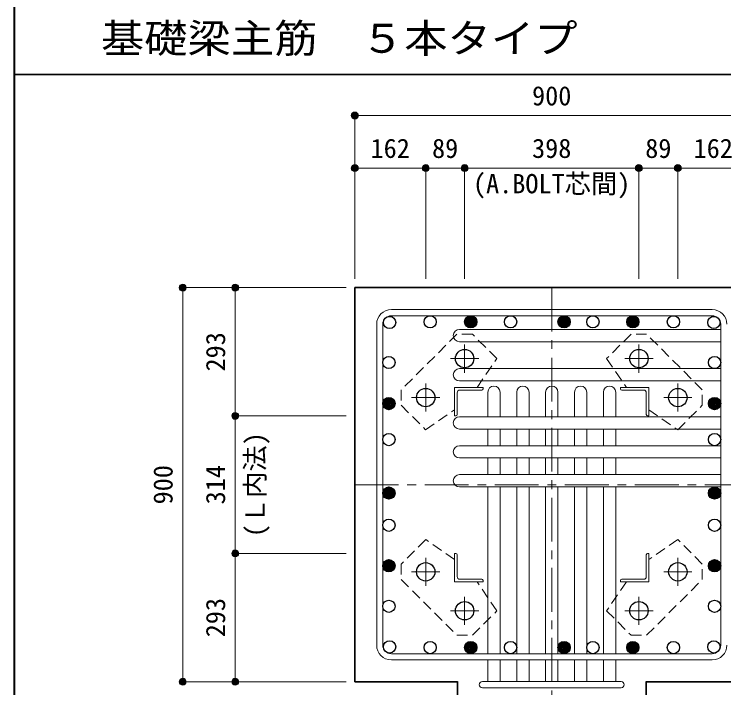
# Model space of a CAD drawing. Units: millimetres at full size, sheet at 1:20. Extents: x -3982 to 3969, y -2803 to 2801.
# Drawn here: x -3982 to -2361, y -1549 to -10 of the extents above; entities that cross this region are included whole.
import ezdxf
from ezdxf.enums import TextEntityAlignment as Align

# ---------------------------------------------------------------- set-up
doc = ezdxf.new("R2010")
doc.units = ezdxf.units.MM
doc.header["$LTSCALE"] = 20
doc.header["$PDMODE"] = 32
doc.header["$PDSIZE"] = 12
doc.linetypes.add('CHAIN1', pattern=[8, 5, -1, 1, -1])
doc.linetypes.add('DASHED1', pattern=[1.8, 1.2, -0.6])
for name, color, linetype, lineweight in [('6-1_躯体線', 2, 'Continuous', 35), ('6-2_A.Bolt_', 4, 'Continuous', 9), ('6-3_柱型主筋', 4, 'Continuous', 9), ('6-4_フープ', 7, 'Continuous', 18), ('6-5_梁主筋', 7, 'Continuous', 18), ('6-6_S.T.P.', 7, 'Continuous', 18), ('6-7_文字', 7, 'Continuous', 18), ('6-9', 4, 'DASHED1', 9), ('6-D_寸法', 4, 'Continuous', 9), ('F-0_枠', 6, 'Continuous', 40)]:
    doc.layers.add(name, color=color, linetype=linetype, lineweight=lineweight)
doc.styles.add('ＭＳ ゴシック', font='')
doc.styles.get('ＭＳ ゴシック').set_extended_font_data('MS Gothic')

msp = doc.modelspace()

# ---------------------------------------------------------------- linework, layer by layer
at = {"layer": '6-1_躯体線'}
for p, q in [((-3203.87, -1534.67), (-3203.87, -634.67)), ((-1903.87, -634.67), (-3203.87, -634.67)), ((-2969.37, -1534.67), (-3203.87, -1534.67)), ((-2969.37, -1934.4), (-2969.37, -1534.4)), ((-2538.37, -1934.4), (-2538.37, -1534.4)), ((-2303.87, -1534.67), (-2538.37, -1534.67))]:
    msp.add_line(p, q, dxfattribs=at)
at = {"layer": '6-2_A.Bolt_', "linetype": 'CHAIN1'}
for p, q in [((-2952.87, -828.87), (-2952.87, -764.37)), ((-2554.87, -828.87), (-2554.87, -764.37)), ((-2920.67, -796.67), (-2985.17, -796.67)), ((-2587.07, -796.67), (-2522.57, -796.67)), ((-3041.87, -917.87), (-3041.87, -853.37)), ((-2465.87, -917.87), (-2465.87, -853.37)), ((-3009.67, -885.67), (-3074.17, -885.67)), ((-2498.07, -885.67), (-2433.57, -885.67)), ((-3041.87, -1251.47), (-3041.87, -1315.97)), ((-2465.87, -1251.47), (-2465.87, -1315.97)), ((-3009.67, -1283.67), (-3074.17, -1283.67)), ((-2498.07, -1283.67), (-2433.57, -1283.67)), ((-2952.87, -1340.47), (-2952.87, -1404.97)), ((-2554.87, -1340.47), (-2554.87, -1404.97)), ((-2920.67, -1372.67), (-2985.17, -1372.67)), ((-2587.07, -1372.67), (-2522.57, -1372.67))]:
    msp.add_line(p, q, dxfattribs=at)
at = {"layer": '6-2_A.Bolt_'}
for p, q in [((-2975.87, -927.67), (-2975.87, -862.67)), ((-2910.87, -862.67), (-2975.87, -862.67)), ((-2969.87, -874.67), (-2969.87, -924.67)), ((-2963.87, -868.67), (-2913.87, -868.67)), ((-2910.87, -862.67), (-2910.87, -865.67)), ((-2596.87, -862.67), (-2596.87, -865.67)), ((-2596.87, -862.67), (-2531.87, -862.67)), ((-2543.87, -868.67), (-2593.87, -868.67)), ((-2537.87, -874.67), (-2537.87, -924.67)), ((-2531.87, -927.67), (-2531.87, -862.67)), ((-2975.87, -927.67), (-2972.87, -927.67)), ((-2531.87, -927.67), (-2534.87, -927.67)), ((-2975.87, -1241.67), (-2972.87, -1241.67)), ((-2975.87, -1241.67), (-2975.87, -1306.67)), ((-2969.87, -1294.67), (-2969.87, -1244.67)), ((-2537.87, -1294.67), (-2537.87, -1244.67)), ((-2531.87, -1241.67), (-2534.87, -1241.67)), ((-2531.87, -1241.67), (-2531.87, -1306.67)), ((-2910.87, -1306.67), (-2975.87, -1306.67)), ((-2963.87, -1300.67), (-2913.87, -1300.67)), ((-2910.87, -1306.67), (-2910.87, -1303.67)), ((-2596.87, -1306.67), (-2596.87, -1303.67)), ((-2596.87, -1306.67), (-2531.87, -1306.67)), ((-2543.87, -1300.67), (-2593.87, -1300.67))]:
    msp.add_line(p, q, dxfattribs=at)
at = {"layer": '6-2_A.Bolt_', "color": 3, "lineweight": 25}
for centre in [(-2952.87, -796.67), (-2554.87, -796.67), (-3041.87, -885.67), (-2465.87, -885.67), (-3041.87, -1283.67), (-2465.87, -1283.67), (-2952.87, -1372.67), (-2554.87, -1372.67)]:
    msp.add_circle(centre, 21, dxfattribs=at)
at = {"layer": '6-2_A.Bolt_'}
for centre, radius, start, end in [((-2963.87, -874.67), 6, 90, 180), ((-2913.87, -865.67), 3, 270, 0), ((-2593.87, -865.67), 3, 180, 270), ((-2543.87, -874.67), 6, 0, 90), ((-2972.87, -924.67), 3, 270, 0), ((-2534.87, -924.67), 3, 180, 270), ((-2972.87, -1244.67), 3, 0, 90), ((-2534.87, -1244.67), 3, 90, 180), ((-2963.87, -1294.67), 6, 180, 270), ((-2543.87, -1294.67), 6, 270, 0), ((-2913.87, -1303.67), 3, 0, 90), ((-2593.87, -1303.67), 3, 90, 180)]:
    msp.add_arc(centre, radius, start, end, dxfattribs=at)
at = {"layer": '6-3_柱型主筋', "color": 3, "lineweight": 25}
for centre in [(-3124.26, -714.28), (-3031.66, -712.67), (-2939.06, -712.67), (-2847.87, -712.67), (-2725.87, -712.67), (-2659.87, -712.67), (-2568.67, -712.67), (-2476.08, -712.67), (-2383.48, -714.28), (-3125.87, -805.67), (-2381.87, -805.67), (-3125.87, -899.48), (-2381.87, -899.48), (-3125.87, -981.67), (-2381.87, -981.67), (-3125.87, -1103.67), (-2381.87, -1103.67), (-3125.87, -1177.27), (-2381.87, -1177.27), (-3125.87, -1269.87), (-2381.87, -1269.87), (-3125.87, -1362.46), (-2381.87, -1362.46), (-3124.26, -1455.06), (-3031.66, -1456.67), (-2939.06, -1456.67), (-2847.87, -1456.67), (-2725.87, -1456.67), (-2659.87, -1456.67), (-2568.67, -1456.67), (-2476.08, -1456.67), (-2383.48, -1455.06)]:
    msp.add_circle(centre, 14, dxfattribs=at)
at = {"layer": '6-3_柱型主筋'}
for centre, radius in [((-2939.06, -712.67), 14), ((-2939.06, -712.67), 12.44), ((-2939.06, -712.67), 10.89), ((-2939.06, -712.67), 9.33), ((-2939.06, -712.67), 7.78), ((-2939.06, -712.67), 6.22), ((-2939.06, -712.67), 4.67), ((-2939.06, -712.67), 3.11), ((-2939.06, -712.67), 1.56), ((-2725.87, -712.67), 14), ((-2725.87, -712.67), 12.44), ((-2725.87, -712.67), 10.89), ((-2725.87, -712.67), 9.33), ((-2725.87, -712.67), 7.78), ((-2725.87, -712.67), 6.22), ((-2725.87, -712.67), 4.67), ((-2725.87, -712.67), 3.11), ((-2725.87, -712.67), 1.56), ((-2568.67, -712.67), 14), ((-2568.67, -712.67), 12.44), ((-2568.67, -712.67), 10.89), ((-2568.67, -712.67), 9.33), ((-2568.67, -712.67), 7.78), ((-2568.67, -712.67), 6.22), ((-2568.67, -712.67), 4.67), ((-2568.67, -712.67), 3.11), ((-2568.67, -712.67), 1.56), ((-3125.87, -899.48), 14), ((-3125.87, -899.48), 12.44), ((-3125.87, -899.48), 10.89), ((-3125.87, -899.48), 9.33), ((-2381.87, -899.48), 14), ((-2381.87, -899.48), 12.44), ((-2381.87, -899.48), 10.89), ((-2381.87, -899.48), 9.33), ((-3125.87, -899.48), 7.78), ((-3125.87, -899.48), 6.22), ((-3125.87, -899.48), 4.67), ((-3125.87, -899.48), 3.11), ((-3125.87, -899.48), 1.56), ((-2381.87, -899.48), 7.78), ((-2381.87, -899.48), 6.22), ((-2381.87, -899.48), 4.67), ((-2381.87, -899.48), 3.11), ((-2381.87, -899.48), 1.56), ((-3125.87, -1103.67), 14), ((-3125.87, -1103.67), 12.44), ((-3125.87, -1103.67), 10.89), ((-3125.87, -1103.67), 9.33), ((-3125.87, -1103.67), 7.78), ((-3125.87, -1103.67), 6.22), ((-3125.87, -1103.67), 4.67), ((-3125.87, -1103.67), 3.11), ((-3125.87, -1103.67), 1.56), ((-2381.87, -1103.67), 14), ((-2381.87, -1103.67), 12.44), ((-2381.87, -1103.67), 10.89), ((-2381.87, -1103.67), 9.33), ((-2381.87, -1103.67), 7.78), ((-2381.87, -1103.67), 6.22), ((-2381.87, -1103.67), 4.67), ((-2381.87, -1103.67), 3.11), ((-2381.87, -1103.67), 1.56), ((-3125.87, -1269.87), 14), ((-3125.87, -1269.87), 12.44), ((-3125.87, -1269.87), 10.89), ((-3125.87, -1269.87), 9.33), ((-3125.87, -1269.87), 7.78), ((-3125.87, -1269.87), 6.22), ((-2381.87, -1269.87), 14), ((-2381.87, -1269.87), 12.44), ((-2381.87, -1269.87), 10.89), ((-2381.87, -1269.87), 9.33), ((-2381.87, -1269.87), 7.78), ((-2381.87, -1269.87), 6.22), ((-3125.87, -1269.87), 4.67), ((-3125.87, -1269.87), 3.11), ((-3125.87, -1269.87), 1.56), ((-2381.87, -1269.87), 4.67), ((-2381.87, -1269.87), 3.11), ((-2381.87, -1269.87), 1.56), ((-2939.06, -1456.67), 14), ((-2725.87, -1456.67), 14), ((-2568.67, -1456.67), 14), ((-2939.06, -1456.67), 12.44), ((-2939.06, -1456.67), 10.89), ((-2939.06, -1456.67), 9.33), ((-2939.06, -1456.67), 7.78), ((-2939.06, -1456.67), 6.22), ((-2939.06, -1456.67), 4.67), ((-2939.06, -1456.67), 3.11), ((-2939.06, -1456.67), 1.56), ((-2725.87, -1456.67), 12.44), ((-2725.87, -1456.67), 10.89), ((-2725.87, -1456.67), 9.33), ((-2725.87, -1456.67), 7.78), ((-2725.87, -1456.67), 6.22), ((-2725.87, -1456.67), 4.67), ((-2725.87, -1456.67), 3.11), ((-2725.87, -1456.67), 1.56), ((-2568.67, -1456.67), 12.44), ((-2568.67, -1456.67), 10.89), ((-2568.67, -1456.67), 9.33), ((-2568.67, -1456.67), 7.78), ((-2568.67, -1456.67), 6.22), ((-2568.67, -1456.67), 4.67), ((-2568.67, -1456.67), 3.11), ((-2568.67, -1456.67), 1.56)]:
    msp.add_circle(centre, radius, dxfattribs=at)
at = {"layer": '6-4_フープ'}
for p, q in [((-2387.37, -684.67), (-3120.37, -684.67)), ((-2387.37, -698.67), (-3120.37, -698.67)), ((-3153.87, -1451.17), (-3153.87, -718.17)), ((-3139.87, -1451.17), (-3139.87, -718.17)), ((-2367.87, -1451.17), (-2367.87, -718.17)), ((-2387.37, -1470.67), (-3120.37, -1470.67)), ((-2387.37, -1484.67), (-3120.37, -1484.67))]:
    msp.add_line(p, q, dxfattribs=at)
for centre, radius, start, end in [((-3120.37, -718.17), 33.5, 90, 180), ((-2387.37, -718.17), 33.5, 0, 90), ((-3120.37, -718.17), 19.5, 90, 180), ((-2387.37, -718.17), 19.5, 0, 90), ((-3120.37, -1451.17), 33.5, 180, 270), ((-3120.37, -1451.17), 19.5, 180, 270), ((-2387.37, -1451.17), 33.5, 270, 0), ((-2387.37, -1451.17), 19.5, 270, 0)]:
    msp.add_arc(centre, radius, start, end, dxfattribs=at)
at = {"layer": '6-5_梁主筋'}
for p, q in [((-2964.87, -730.28), (-2367.87, -730.28)), ((-2964.87, -758.28), (-2367.87, -758.28)), ((-2964.87, -819.67), (-2367.87, -819.67)), ((-2964.87, -847.67), (-2367.87, -847.67)), ((-2899.87, -873.67), (-2899.87, -929.67)), ((-2871.87, -873.67), (-2871.87, -929.67)), ((-2833.87, -873.67), (-2833.87, -929.67)), ((-2805.87, -873.67), (-2805.87, -929.67)), ((-2767.87, -873.67), (-2767.87, -929.67)), ((-2739.87, -873.67), (-2739.87, -929.67)), ((-2701.87, -873.67), (-2701.87, -929.67)), ((-2673.87, -873.67), (-2673.87, -929.67)), ((-2635.87, -873.67), (-2635.87, -929.67)), ((-2607.87, -873.67), (-2607.87, -929.67)), ((-2964.87, -929.67), (-2367.87, -929.67)), ((-2964.87, -957.67), (-2367.87, -957.67)), ((-2899.87, -995.67), (-2899.87, -957.67)), ((-2871.87, -995.67), (-2871.87, -957.67)), ((-2833.87, -995.67), (-2833.87, -957.67)), ((-2805.87, -995.67), (-2805.87, -957.67)), ((-2767.87, -995.67), (-2767.87, -957.67)), ((-2739.87, -995.67), (-2739.87, -957.67)), ((-2701.87, -995.67), (-2701.87, -957.67)), ((-2673.87, -995.67), (-2673.87, -957.67)), ((-2635.87, -995.67), (-2635.87, -957.67)), ((-2607.87, -995.67), (-2607.87, -957.67)), ((-2964.87, -995.67), (-2367.87, -995.67)), ((-2964.87, -1023.67), (-2367.87, -1023.67)), ((-2899.87, -1023.67), (-2899.87, -1061.67)), ((-2871.87, -1023.67), (-2871.87, -1061.67)), ((-2833.87, -1023.67), (-2833.87, -1061.67)), ((-2805.87, -1023.67), (-2805.87, -1061.67)), ((-2767.87, -1023.67), (-2767.87, -1061.67)), ((-2739.87, -1023.67), (-2739.87, -1061.67)), ((-2701.87, -1023.67), (-2701.87, -1061.67)), ((-2673.87, -1023.67), (-2673.87, -1061.67)), ((-2635.87, -1023.67), (-2635.87, -1061.67)), ((-2607.87, -1023.67), (-2607.87, -1061.67)), ((-2964.87, -1061.67), (-2367.87, -1061.67)), ((-2964.87, -1089.67), (-2367.87, -1089.67)), ((-2899.87, -1089.67), (-2899.87, -1470.67)), ((-2871.87, -1089.67), (-2871.87, -1470.67)), ((-2833.87, -1089.67), (-2833.87, -1470.67)), ((-2805.87, -1089.67), (-2805.87, -1470.67)), ((-2767.87, -1089.67), (-2767.87, -1470.67)), ((-2739.87, -1089.67), (-2739.87, -1470.67)), ((-2701.87, -1089.67), (-2701.87, -1470.67)), ((-2673.87, -1089.67), (-2673.87, -1470.67)), ((-2635.87, -1089.67), (-2635.87, -1470.67)), ((-2607.87, -1089.67), (-2607.87, -1470.67)), ((-2899.87, -1484.67), (-2899.87, -1534.67)), ((-2871.87, -1484.67), (-2871.87, -1534.67)), ((-2833.87, -1484.67), (-2833.87, -1534.67)), ((-2805.87, -1484.67), (-2805.87, -1534.67)), ((-2767.87, -1484.67), (-2767.87, -1534.67)), ((-2739.87, -1484.67), (-2739.87, -1534.67)), ((-2701.87, -1484.67), (-2701.87, -1534.67)), ((-2673.87, -1484.67), (-2673.87, -1534.67)), ((-2635.87, -1484.67), (-2635.87, -1534.67)), ((-2607.87, -1484.67), (-2607.87, -1534.67))]:
    msp.add_line(p, q, dxfattribs=at)
for centre, start, end in [((-2964.87, -744.28), 90, 180), ((-2964.87, -744.28), 180, 270), ((-2964.87, -833.67), 90, 180), ((-2964.87, -833.67), 180, 270), ((-2885.87, -873.67), 90, 180), ((-2885.87, -873.67), 0, 90), ((-2819.87, -873.67), 90, 180), ((-2819.87, -873.67), 0, 90), ((-2753.87, -873.67), 90, 180), ((-2753.87, -873.67), 0, 90), ((-2687.87, -873.67), 90, 180), ((-2687.87, -873.67), 0, 90), ((-2621.87, -873.67), 90, 180), ((-2621.87, -873.67), 0, 90), ((-2964.87, -943.67), 90, 180), ((-2964.87, -943.67), 180, 270), ((-2964.87, -1009.67), 90, 180), ((-2964.87, -1009.67), 180, 270), ((-2964.87, -1075.67), 90, 180), ((-2964.87, -1075.67), 180, 270)]:
    msp.add_arc(centre, 14, start, end, dxfattribs=at)
at = {"layer": '6-6_S.T.P.'}
for p, q in [((-2912.37, -1534.4), (-2595.76, -1534.4)), ((-2912.37, -1548.4), (-2595.76, -1548.4))]:
    msp.add_line(p, q, dxfattribs=at)
for centre, start, end in [((-2912.37, -1541.4), 90, 270), ((-2912.37, -1541.4), 90, 270), ((-2912.37, -1541.4), 90, 270), ((-2912.37, -1541.4), 90, 270), ((-2595.37, -1541.4), 270, 90), ((-2595.37, -1541.4), 270, 90), ((-2595.37, -1541.4), 270, 90), ((-2595.37, -1541.4), 270, 90)]:
    msp.add_arc(centre, 7, start, end, dxfattribs=at)
at = {"layer": '6-9'}
for p, q in [((-2970.47, -740.77), (-3097.77, -868.07)), ((-2935.17, -740.77), (-2970.47, -740.77)), ((-2879.27, -796.67), (-2935.17, -740.77)), ((-2572.57, -740.77), (-2628.47, -796.57)), ((-2537.27, -740.77), (-2572.57, -740.77)), ((-2409.97, -868.07), (-2537.27, -740.77)), ((-2924.64, -862.67), (-2879.27, -796.67)), ((-2628.47, -796.57), (-2583.18, -862.67)), ((-3097.77, -868.07), (-3097.77, -903.37)), ((-2409.97, -903.37), (-2409.97, -868.07)), ((-3041.87, -1210.07), (-3097.77, -1265.97)), ((-2975.87, -1255.45), (-3041.87, -1210.07)), ((-3097.77, -1265.97), (-3097.77, -1301.27)), ((-2409.97, -1301.27), (-2409.97, -1265.97)), ((-3097.77, -1301.27), (-2970.47, -1428.57)), ((-2583.09, -1306.67), (-2628.47, -1372.67)), ((-2537.27, -1428.57), (-2409.97, -1301.27)), ((-2628.47, -1372.67), (-2572.57, -1428.57)), ((-2970.47, -1428.57), (-2935.17, -1428.57)), ((-2572.57, -1428.57), (-2537.27, -1428.57))]:
    msp.add_line(p, q, dxfattribs=at)
for points in [[(-3097.77, -903.37), (-3041.97, -959.27), (-2975.87, -913.98)], [(-2531.87, -913.9), (-2465.87, -959.27), (-2409.97, -903.37)], [(-2409.97, -1265.97), (-2465.77, -1210.07), (-2531.87, -1255.36)], [(-2935.17, -1428.57), (-2879.27, -1372.77), (-2924.56, -1306.67)]]:
    msp.add_lwpolyline(points, dxfattribs=at)
at = {"layer": '6-D_寸法'}
for p, q in [((-3203.87, -241.65), (-2303.87, -241.65)), ((-3203.87, -361.65), (-3041.87, -361.65)), ((-3041.87, -361.65), (-3041.87, -614.67)), ((-3041.87, -361.65), (-2952.87, -361.65)), ((-2952.87, -361.65), (-2952.87, -614.67)), ((-2952.87, -361.65), (-2554.87, -361.65)), ((-2952.87, -361.65), (-2554.87, -361.65)), ((-2554.87, -361.65), (-2554.87, -614.67)), ((-2554.87, -361.65), (-2465.87, -361.65)), ((-2465.87, -361.65), (-2465.87, -614.67)), ((-2465.87, -361.65), (-2303.87, -361.65)), ((-3596.89, -634.67), (-3476.89, -634.67)), ((-3596.89, -634.67), (-3596.89, -1534.67)), ((-3476.89, -634.67), (-3223.87, -634.67)), ((-3476.89, -634.67), (-3476.89, -927.67)), ((-3476.89, -927.67), (-3223.87, -927.67)), ((-3476.89, -927.67), (-3476.89, -1241.67)), ((-3476.89, -927.67), (-3476.89, -1241.67)), ((-3476.89, -1241.67), (-3223.87, -1241.67)), ((-3476.89, -1241.67), (-3476.89, -1534.67))]:
    msp.add_line(p, q, dxfattribs=at)
at = {"layer": '6-D_寸法', "linetype": 'CHAIN1'}
for p, q in [((-2753.87, -634.67), (-2753.87, -1934.4)), ((-3203.87, -1084.67), (-2303.87, -1084.67))]:
    msp.add_line(p, q, dxfattribs=at)
at = {"layer": '6-D_寸法'}
for points in [[(-3203.87, -241.65), (-3203.87, -361.65), (-3203.87, -614.67)], [(-3596.89, -1534.67), (-3476.89, -1534.67), (-3223.87, -1534.67)]]:
    msp.add_lwpolyline(points, dxfattribs=at)
for centre, radius in [((-3203.87, -241.65), 8), ((-3203.87, -241.65), 7.2), ((-3203.87, -241.65), 6.4), ((-3203.87, -241.65), 5.6), ((-3203.87, -241.65), 4.8), ((-3203.87, -241.65), 4), ((-3203.87, -241.65), 3.2), ((-3203.87, -241.65), 2.4), ((-3203.87, -241.65), 1.6), ((-3203.87, -241.65), 0.8), ((-3203.87, -361.65), 8), ((-3203.87, -361.65), 7.2), ((-3203.87, -361.65), 6.4), ((-3203.87, -361.65), 5.6), ((-3041.87, -361.65), 8), ((-3041.87, -361.65), 7.2), ((-3041.87, -361.65), 6.4), ((-3041.87, -361.65), 5.6), ((-2952.87, -361.65), 8), ((-2952.87, -361.65), 7.2), ((-2952.87, -361.65), 6.4), ((-2952.87, -361.65), 5.6), ((-2554.87, -361.65), 8), ((-2554.87, -361.65), 7.2), ((-2554.87, -361.65), 6.4), ((-2554.87, -361.65), 5.6), ((-2465.87, -361.65), 8), ((-2465.87, -361.65), 7.2), ((-2465.87, -361.65), 6.4), ((-2465.87, -361.65), 5.6), ((-3203.87, -361.65), 4.8), ((-3203.87, -361.65), 4), ((-3203.87, -361.65), 3.2), ((-3203.87, -361.65), 2.4), ((-3203.87, -361.65), 1.6), ((-3203.87, -361.65), 0.8), ((-3041.87, -361.65), 4.8), ((-3041.87, -361.65), 4), ((-3041.87, -361.65), 3.2), ((-3041.87, -361.65), 2.4), ((-3041.87, -361.65), 1.6), ((-3041.87, -361.65), 0.8), ((-2952.87, -361.65), 4.8), ((-2952.87, -361.65), 4), ((-2952.87, -361.65), 3.2), ((-2952.87, -361.65), 2.4), ((-2952.87, -361.65), 1.6), ((-2952.87, -361.65), 0.8), ((-2554.87, -361.65), 4.8), ((-2554.87, -361.65), 4), ((-2554.87, -361.65), 3.2), ((-2554.87, -361.65), 2.4), ((-2554.87, -361.65), 1.6), ((-2554.87, -361.65), 0.8), ((-2465.87, -361.65), 4.8), ((-2465.87, -361.65), 4), ((-2465.87, -361.65), 3.2), ((-2465.87, -361.65), 2.4), ((-2465.87, -361.65), 1.6), ((-2465.87, -361.65), 0.8), ((-3596.89, -634.67), 8), ((-3596.89, -634.67), 7.2), ((-3596.89, -634.67), 6.4), ((-3596.89, -634.67), 5.6), ((-3596.89, -634.67), 4.8), ((-3596.89, -634.67), 4), ((-3596.89, -634.67), 3.2), ((-3476.89, -634.67), 8), ((-3476.89, -634.67), 7.2), ((-3476.89, -634.67), 6.4), ((-3476.89, -634.67), 5.6), ((-3476.89, -634.67), 4.8), ((-3476.89, -634.67), 4), ((-3476.89, -634.67), 3.2), ((-3596.89, -634.67), 2.4), ((-3596.89, -634.67), 1.6), ((-3596.89, -634.67), 0.8), ((-3476.89, -634.67), 2.4), ((-3476.89, -634.67), 1.6), ((-3476.89, -634.67), 0.8), ((-3476.89, -927.67), 8), ((-3476.89, -927.67), 7.2), ((-3476.89, -927.67), 6.4), ((-3476.89, -927.67), 5.6), ((-3476.89, -927.67), 4.8), ((-3476.89, -927.67), 4), ((-3476.89, -927.67), 3.2), ((-3476.89, -927.67), 2.4), ((-3476.89, -927.67), 1.6), ((-3476.89, -927.67), 0.8), ((-3476.89, -1241.67), 8), ((-3476.89, -1241.67), 7.2), ((-3476.89, -1241.67), 6.4), ((-3476.89, -1241.67), 5.6), ((-3476.89, -1241.67), 4.8), ((-3476.89, -1241.67), 4), ((-3476.89, -1241.67), 3.2), ((-3476.89, -1241.67), 2.4), ((-3476.89, -1241.67), 1.6), ((-3476.89, -1241.67), 0.8), ((-3596.89, -1534.67), 8), ((-3596.89, -1534.67), 7.2), ((-3596.89, -1534.67), 6.4), ((-3596.89, -1534.67), 5.6), ((-3596.89, -1534.67), 4.8), ((-3596.89, -1534.67), 4), ((-3596.89, -1534.67), 3.2), ((-3596.89, -1534.67), 2.4), ((-3596.89, -1534.67), 1.6), ((-3596.89, -1534.67), 0.8), ((-3476.89, -1534.67), 8), ((-3476.89, -1534.67), 7.2), ((-3476.89, -1534.67), 6.4), ((-3476.89, -1534.67), 5.6), ((-3476.89, -1534.67), 4.8), ((-3476.89, -1534.67), 4), ((-3476.89, -1534.67), 3.2), ((-3476.89, -1534.67), 2.4), ((-3476.89, -1534.67), 1.6), ((-3476.89, -1534.67), 0.8)]:
    msp.add_circle(centre, radius, dxfattribs=at)
at = {"layer": '6-D_寸法', "color": 7}
for p in [(-3203.87, -241.65), (-3203.87, -361.65), (-3041.87, -361.65), (-2952.87, -361.65), (-2554.87, -361.65), (-2465.87, -361.65), (-3596.89, -634.67), (-3476.89, -634.67), (-3476.89, -927.67), (-3476.89, -1241.67), (-3596.89, -1534.67), (-3476.89, -1534.67)]:
    msp.add_point(p, dxfattribs=at)
at = {"layer": 'F-0_枠'}
msp.add_line((-3981.92, 2800.77), (-3981.92, -2796.83), dxfattribs=at)
at = {"layer": 'F-0_枠', "color": 2, "lineweight": 35}
msp.add_line((-3981.92, -148.03), (2482.4, -148.03), dxfattribs=at)

# ---------------------------------------------------------------- texts
at = {"layer": '6-7_文字', "color": 2, "style": 'ＭＳ ゴシック', "width": 1.1}
msp.add_text('\u3000\u3000基礎梁主筋\u3000５本タイプ', height=65.98, dxfattribs=at).set_placement((-3981.92, -118.03), align=Align.BOTTOM_LEFT)
at = {"layer": '6-D_寸法', "style": 'ＭＳ ゴシック'}
for s, p in [('900', (-2798.87, -231.65)), ('162', (-3167.87, -351.65)), ('89', (-3027.37, -351.65)), ('398', (-2798.87, -351.65)), ('89', (-2540.37, -351.65)), ('162', (-2429.87, -351.65)), ('(A.BOLT芯間)', (-2933.87, -432.38))]:
    msp.add_text(s, height=43.99, dxfattribs=at).set_placement(p, align=Align.BOTTOM_LEFT)
for s, p in [('293', (-3486.89, -826.17)), ('(Ｌ内法)', (-3396.68, -1204.67)), ('900', (-3606.89, -1129.67)), ('314', (-3486.89, -1129.67)), ('293', (-3486.89, -1433.17))]:
    msp.add_text(s, height=43.99, rotation=90, dxfattribs=at).set_placement(p, align=Align.BOTTOM_LEFT)

doc.saveas('drawing.dxf')
